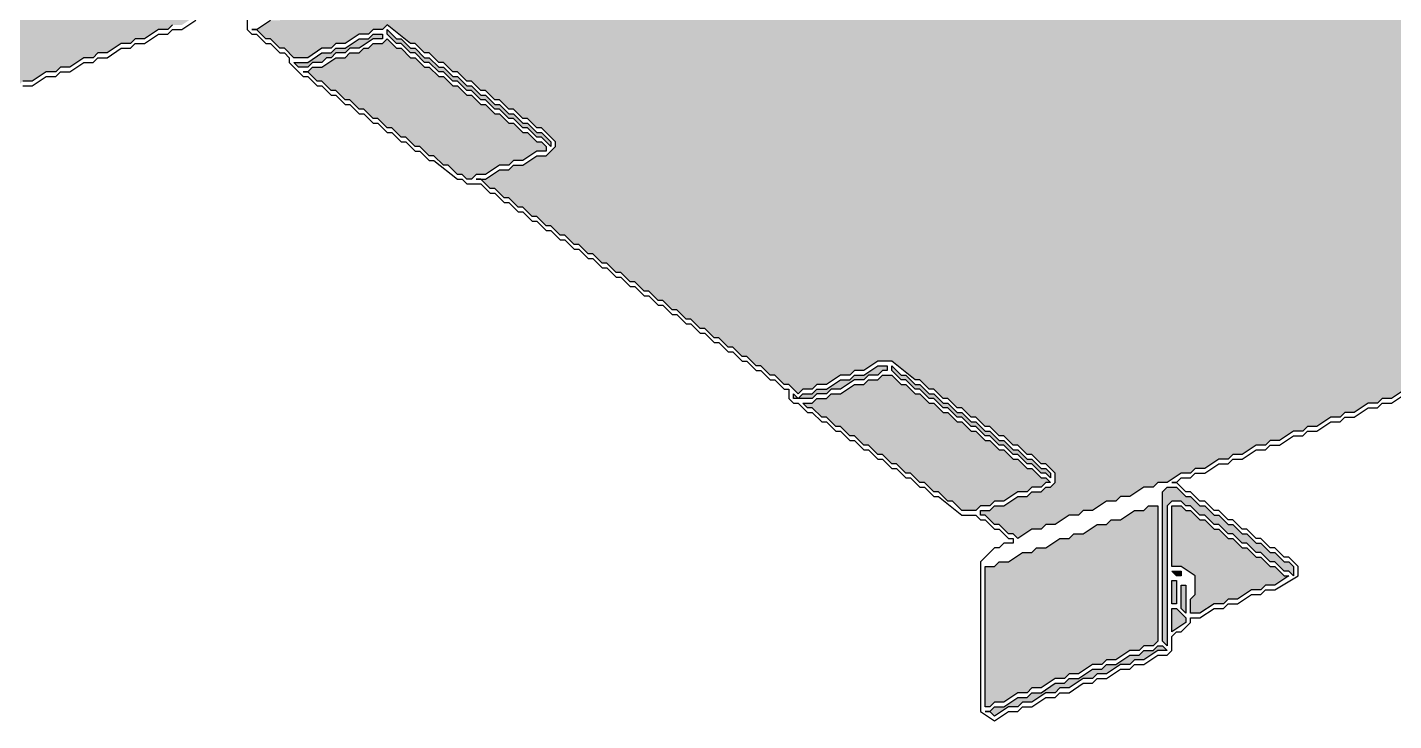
# Model space of a CAD drawing. Header units: millimetres. Extents: x 5 to 252589, y 5 to 415.
# Drawn here: x 12459.33 to 12483.71, y 304.92 to 317.29 of the extents above; entities that cross this region are included whole.
import ezdxf

# ---------------------------------------------------------------- set-up
doc = ezdxf.new("R2010")
doc.units = ezdxf.units.MM
doc.layers.add('HATCH', color=8, linetype='Continuous', lineweight=9)
doc.layers.add('OUTLINE', color=7, linetype='Continuous', lineweight=25)

msp = doc.modelspace()

# ---------------------------------------------------------------- hatches: boundary and pattern name
at = {"layer": 'HATCH', "true_color": 0xceb089}
msp.add_hatch(color=43, dxfattribs=at).paths.add_polyline_path([(12463.33333, 317.25), (12463.41667, 317.25), (12463.66667, 317.41667), (12463.83333, 317.41667), (12463.91667, 317.5), (12464.08333, 317.5), (12464.33333, 317.66667), (12464.5, 317.66667), (12464.58333, 317.75), (12464.75, 317.75), (12465, 317.91667), (12465.16667, 317.91667), (12465.25, 318), (12465.41667, 318), (12465.66667, 318.16667), (12465.83333, 318.16667), (12465.91667, 318.25), (12466.08333, 318.25), (12466.33333, 318.41667), (12466.5, 318.41667), (12466.58333, 318.5), (12466.75, 318.5), (12467, 318.66667), (12467.16667, 318.66667), (12467.25, 318.75), (12467.41667, 318.75), (12467.66667, 318.91667), (12467.83333, 318.91667), (12467.91667, 319), (12468.08333, 319), (12468.33333, 319.16667), (12468.5, 319.16667), (12468.58333, 319.25), (12468.75, 319.25), (12469, 319.41667), (12469.16667, 319.41667), (12469.25, 319.5), (12469.41667, 319.5), (12469.66667, 319.66667), (12469.83333, 319.66667), (12469.91667, 319.75), (12470.08333, 319.75), (12470.33333, 319.91667), (12470.5, 319.91667), (12470.58333, 320), (12470.75, 320), (12471, 320.16667), (12471.16667, 320.16667), (12471.25, 320.25), (12471.41667, 320.25), (12471.66667, 320.41667), (12471.83333, 320.41667), (12471.91667, 320.5), (12472.08333, 320.5), (12472.33333, 320.66667), (12472.5, 320.66667), (12472.58333, 320.75), (12472.75, 320.75), (12473, 320.91667), (12473.16667, 320.91667), (12473.25, 321), (12473.41667, 321), (12473.66667, 321.16667), (12473.83333, 321.16667), (12473.91667, 321.25), (12474.08333, 321.25), (12474.33333, 321.41667), (12474.5, 321.41667), (12474.58333, 321.5), (12474.75, 321.5), (12475, 321.66667), (12475.16667, 321.66667), (12475.25, 321.75), (12475.41667, 321.75), (12475.66667, 321.91667), (12475.83333, 321.91667), (12475.91667, 322), (12476.08333, 322), (12476.33333, 322.16667), (12476.5, 322.16667), (12476.58333, 322.25), (12476.75, 322.25), (12477, 322.41667), (12477.16667, 322.41667), (12477.25, 322.5), (12477.41667, 322.5), (12477.66667, 322.66667), (12477.83333, 322.66667), (12477.91667, 322.75), (12478.08333, 322.75), (12478.33333, 322.91667), (12478.5, 322.91667), (12478.58333, 323), (12478.75, 323), (12479, 323.16667), (12479.16667, 323.16667), (12479.25, 323.25), (12479.41667, 323.25), (12479.66667, 323.41667), (12479.83333, 323.41667), (12479.91667, 323.5), (12480.08333, 323.5), (12480.33333, 323.66667), (12480.5, 323.66667), (12480.58333, 323.75), (12480.75, 323.75), (12481, 323.91667), (12481.16667, 323.91667), (12481.25, 324), (12481.41667, 324), (12481.66667, 324.16667), (12481.83333, 324.16667), (12481.91667, 324.25), (12482.08333, 324.25), (12482.33333, 324.41667), (12482.5, 324.41667), (12482.58333, 324.5), (12482.75, 324.5), (12483, 324.66667), (12483.16667, 324.66667), (12483.25, 324.75), (12483.41667, 324.75), (12483.66667, 324.91667), (12483.83333, 324.91667), (12483.91667, 325), (12484.08333, 325), (12484.33333, 325.16667), (12484.5, 325.16667), (12484.58333, 325.25), (12484.75, 325.25), (12485, 325.41667), (12485.16667, 325.41667), (12485.25, 325.5), (12485.41667, 325.5), (12485.66667, 325.66667), (12485.83333, 325.66667), (12485.91667, 325.75), (12486.08333, 325.75), (12486.33333, 325.91667), (12486.5, 325.91667), (12486.58333, 326), (12486.75, 326), (12487, 326.16667), (12487.16667, 326.16667), (12487.25, 326.25), (12487.41667, 326.25), (12487.66667, 326.41667), (12487.83333, 326.41667), (12487.91667, 326.5), (12488.08333, 326.5), (12488.33333, 326.66667), (12488.5, 326.66667), (12488.58333, 326.75), (12488.75, 326.75), (12488.83333, 326.83333), (12488.91667, 326.83333), (12489, 326.91667), (12489.16667, 326.91667), (12489.25, 327), (12489.58333, 327), (12489.75, 326.83333), (12489.83333, 326.83333), (12490, 326.66667), (12490.08333, 326.66667), (12490.25, 326.5), (12490.33333, 326.5), (12490.16667, 326.5), (12490.08333, 326.41667), (12489.91667, 326.41667), (12489.66667, 326.25), (12489.5, 326.25), (12489.41667, 326.16667), (12489.25, 326.16667), (12489, 326), (12488.83333, 326), (12488.75, 325.91667), (12488.75, 325.75), (12489, 325.5), (12489.08333, 325.5), (12489.25, 325.33333), (12489.33333, 325.33333), (12489.5, 325.16667), (12489.58333, 325.16667), (12489.75, 325), (12489.83333, 325), (12490, 324.83333), (12490.08333, 324.83333), (12490.25, 324.66667), (12490.33333, 324.66667), (12490.5, 324.5), (12490.58333, 324.5), (12490.75, 324.33333), (12490.83333, 324.33333), (12491, 324.16667), (12491.08333, 324.16667), (12491.25, 324), (12491.33333, 324), (12491.5, 323.83333), (12491.58333, 323.83333), (12491.66667, 323.75), (12491.91667, 323.75), (12492, 323.83333), (12492.16667, 323.83333), (12492.41667, 324), (12492.58333, 324), (12492.66667, 324.08333), (12492.83333, 324.08333), (12493.08333, 324.25), (12493.25, 324.25), (12493.41667, 324.41667), (12493.5, 324.33333), (12493.58333, 324.33333), (12493.75, 324.16667), (12493.83333, 324.16667), (12494, 324), (12494.08333, 324), (12494.25, 323.83333), (12494.33333, 323.83333), (12494.5, 323.66667), (12494.58333, 323.66667), (12494.75, 323.5), (12494.83333, 323.5), (12495, 323.33333), (12495.08333, 323.33333), (12495.25, 323.16667), (12495.33333, 323.16667), (12495.5, 323), (12495.58333, 323), (12495.75, 322.83333), (12495.83333, 322.83333), (12496, 322.66667), (12496.08333, 322.66667), (12496.25, 322.5), (12496.33333, 322.5), (12496.5, 322.33333), (12496.58333, 322.33333), (12496.75, 322.16667), (12496.83333, 322.16667), (12497, 322), (12497.08333, 322), (12497.25, 321.83333), (12497.33333, 321.83333), (12497.5, 321.66667), (12497.58333, 321.66667), (12497.75, 321.5), (12497.83333, 321.5), (12498, 321.33333), (12498.08333, 321.33333), (12498.25, 321.16667), (12498.33333, 321.16667), (12498.5, 321), (12498.58333, 321), (12498.75, 320.83333), (12498.83333, 320.83333), (12499, 320.66667), (12499.08333, 320.66667), (12499.16667, 320.58333), (12498.91667, 320.41667), (12498.75, 320.41667), (12498.66667, 320.33333), (12498.5, 320.33333), (12498.25, 320.16667), (12498.08333, 320.16667), (12498, 320.08333), (12497.83333, 320.08333), (12497.66667, 319.91667), (12497.66667, 319.75), (12497.75, 319.66667), (12497.83333, 319.66667), (12498, 319.5), (12498.08333, 319.5), (12498.25, 319.33333), (12498.33333, 319.33333), (12498.5, 319.16667), (12498.58333, 319.16667), (12498.75, 319), (12498.83333, 319), (12499, 318.83333), (12499.08333, 318.83333), (12499.25, 318.66667), (12499.33333, 318.66667), (12499.5, 318.5), (12499.58333, 318.5), (12499.75, 318.33333), (12499.83333, 318.33333), (12500, 318.16667), (12500.08333, 318.16667), (12500.25, 318), (12500.33333, 318), (12500.5, 317.83333), (12500.75, 317.75), (12501, 317.91667), (12501.16667, 317.91667), (12501.25, 318), (12501.41667, 318), (12501.66667, 318.16667), (12501.83333, 318.16667), (12501.91667, 318.25), (12502.08333, 318.25), (12502.33333, 318.5), (12502.5, 318.33333), (12502.58333, 318.33333), (12502.75, 318.16667), (12502.83333, 318.16667), (12503, 318), (12503.08333, 318), (12503, 317.91667), (12502.83333, 317.91667), (12502.75, 317.83333), (12502.58333, 317.83333), (12502.33333, 317.66667), (12502.16667, 317.66667), (12502.08333, 317.58333), (12501.91667, 317.58333), (12501.66667, 317.41667), (12501.5, 317.41667), (12501.41667, 317.33333), (12501.25, 317.33333), (12501, 317.16667), (12500.83333, 317.16667), (12500.75, 317.08333), (12500.58333, 317.08333), (12500.33333, 316.91667), (12500.16667, 316.91667), (12500.08333, 316.83333), (12499.91667, 316.83333), (12499.66667, 316.66667), (12499.5, 316.66667), (12499.41667, 316.58333), (12499.25, 316.58333), (12499, 316.41667), (12498.83333, 316.41667), (12498.75, 316.33333), (12498.58333, 316.33333), (12498.33333, 316.16667), (12498.16667, 316.16667), (12498.08333, 316.08333), (12497.91667, 316.08333), (12497.66667, 315.91667), (12497.5, 315.91667), (12497.41667, 315.83333), (12497.25, 315.83333), (12497, 315.66667), (12496.83333, 315.66667), (12496.75, 315.58333), (12496.58333, 315.58333), (12496.33333, 315.41667), (12496.16667, 315.41667), (12496.08333, 315.33333), (12495.91667, 315.33333), (12495.66667, 315.16667), (12495.5, 315.16667), (12495.41667, 315.08333), (12495.25, 315.08333), (12495, 314.91667), (12494.83333, 314.91667), (12494.75, 314.83333), (12494.58333, 314.83333), (12494.33333, 314.66667), (12494.16667, 314.66667), (12494.08333, 314.58333), (12493.91667, 314.58333), (12493.66667, 314.41667), (12493.5, 314.41667), (12493.41667, 314.33333), (12493.25, 314.33333), (12493, 314.16667), (12492.83333, 314.16667), (12492.75, 314.08333), (12492.58333, 314.08333), (12492.33333, 313.91667), (12492.16667, 313.91667), (12492.08333, 313.83333), (12491.91667, 313.83333), (12491.66667, 313.66667), (12491.5, 313.66667), (12491.41667, 313.58333), (12491.25, 313.58333), (12491, 313.41667), (12490.83333, 313.41667), (12490.75, 313.33333), (12490.58333, 313.33333), (12490.33333, 313.16667), (12490.16667, 313.16667), (12490.08333, 313.08333), (12489.91667, 313.08333), (12489.66667, 312.91667), (12489.5, 312.91667), (12489.41667, 312.83333), (12489.25, 312.83333), (12489, 312.66667), (12488.83333, 312.66667), (12488.75, 312.58333), (12488.58333, 312.58333), (12488.33333, 312.41667), (12488.16667, 312.41667), (12488.08333, 312.33333), (12487.91667, 312.33333), (12487.66667, 312.16667), (12487.5, 312.16667), (12487.41667, 312.08333), (12487.25, 312.08333), (12487, 311.91667), (12486.83333, 311.91667), (12486.75, 311.83333), (12486.58333, 311.83333), (12486.33333, 311.66667), (12486.16667, 311.66667), (12486.08333, 311.58333), (12485.91667, 311.58333), (12485.66667, 311.41667), (12485.5, 311.41667), (12485.41667, 311.33333), (12485.25, 311.33333), (12485, 311.16667), (12484.83333, 311.16667), (12484.75, 311.08333), (12484.58333, 311.08333), (12484.33333, 310.91667), (12484.16667, 310.91667), (12484.08333, 310.83333), (12483.91667, 310.83333), (12483.66667, 310.66667), (12483.5, 310.66667), (12483.41667, 310.58333), (12483.25, 310.58333), (12483, 310.41667), (12482.83333, 310.41667), (12482.75, 310.33333), (12482.58333, 310.33333), (12482.33333, 310.16667), (12482.16667, 310.16667), (12482.08333, 310.08333), (12481.91667, 310.08333), (12481.66667, 309.91667), (12481.5, 309.91667), (12481.41667, 309.83333), (12481.25, 309.83333), (12481, 309.66667), (12480.83333, 309.66667), (12480.75, 309.58333), (12480.58333, 309.58333), (12480.33333, 309.41667), (12480.16667, 309.41667), (12480.08333, 309.33333), (12479.91667, 309.33333), (12479.66667, 309.16667), (12479.5, 309.16667), (12479.41667, 309.08333), (12479.25, 309.08333), (12479, 308.91667), (12478.83333, 308.91667), (12478.75, 308.83333), (12478.58333, 308.83333), (12478.33333, 308.66667), (12478.16667, 308.66667), (12478.08333, 308.58333), (12477.91667, 308.58333), (12477.66667, 308.41667), (12477.5, 308.41667), (12477.41667, 308.33333), (12477.25, 308.33333), (12477, 308.16667), (12476.91667, 308.25), (12476.83333, 308.25), (12476.66667, 308.41667), (12476.58333, 308.41667), (12476.41667, 308.58333), (12476.33333, 308.58333), (12476.33333, 308.66667), (12476.5, 308.66667), (12476.58333, 308.75), (12476.75, 308.75), (12477, 308.91667), (12477.16667, 308.91667), (12477.25, 309), (12477.41667, 309), (12477.5, 309.08333), (12477.58333, 309.08333), (12477.66667, 309.16667), (12477.66667, 309.33333), (12477.5, 309.5), (12477.41667, 309.5), (12477.25, 309.66667), (12477.16667, 309.66667), (12477, 309.83333), (12476.91667, 309.83333), (12476.75, 310), (12476.66667, 310), (12476.5, 310.16667), (12476.41667, 310.16667), (12476.25, 310.33333), (12476.16667, 310.33333), (12476, 310.5), (12475.91667, 310.5), (12475.75, 310.66667), (12475.66667, 310.66667), (12475.5, 310.83333), (12475.41667, 310.83333), (12475.25, 311), (12475.16667, 311), (12474.75, 311.33333), (12474.5, 311.33333), (12474.25, 311.16667), (12474.08333, 311.16667), (12474, 311.08333), (12473.83333, 311.08333), (12473.58333, 310.91667), (12473.41667, 310.91667), (12473.33333, 310.83333), (12473.16667, 310.83333), (12473.08333, 310.75), (12472.91667, 310.91667), (12472.83333, 310.91667), (12472.66667, 311.08333), (12472.58333, 311.08333), (12472.41667, 311.25), (12472.33333, 311.25), (12472.16667, 311.41667), (12472.08333, 311.41667), (12471.91667, 311.58333), (12471.83333, 311.58333), (12471.66667, 311.75), (12471.58333, 311.75), (12471.41667, 311.91667), (12471.33333, 311.91667), (12471.16667, 312.08333), (12471.08333, 312.08333), (12470.91667, 312.25), (12470.83333, 312.25), (12470.66667, 312.41667), (12470.58333, 312.41667), (12470.41667, 312.58333), (12470.33333, 312.58333), (12470.16667, 312.75), (12470.08333, 312.75), (12469.91667, 312.91667), (12469.83333, 312.91667), (12469.66667, 313.08333), (12469.58333, 313.08333), (12469.41667, 313.25), (12469.33333, 313.25), (12469.16667, 313.41667), (12469.08333, 313.41667), (12468.91667, 313.58333), (12468.83333, 313.58333), (12468.66667, 313.75), (12468.58333, 313.75), (12468.41667, 313.91667), (12468.33333, 313.91667), (12468.16667, 314.08333), (12468.08333, 314.08333), (12467.91667, 314.25), (12467.83333, 314.25), (12467.66667, 314.41667), (12467.58333, 314.41667), (12467.41667, 314.58333), (12467.33333, 314.58333), (12467.5, 314.58333), (12467.75, 314.75), (12467.91667, 314.75), (12468, 314.83333), (12468.16667, 314.83333), (12468.41667, 315), (12468.58333, 315), (12468.75, 315.16667), (12468.75, 315.25), (12468.5, 315.5), (12468.41667, 315.5), (12468.25, 315.66667), (12468.16667, 315.66667), (12468, 315.83333), (12467.91667, 315.83333), (12467.75, 316), (12467.66667, 316), (12467.5, 316.16667), (12467.41667, 316.16667), (12467.25, 316.33333), (12467.16667, 316.33333), (12467, 316.5), (12466.91667, 316.5), (12466.75, 316.66667), (12466.66667, 316.66667), (12466.5, 316.83333), (12466.41667, 316.83333), (12466.25, 317), (12466.16667, 317), (12465.75, 317.33333), (12465.66667, 317.25), (12465.5, 317.25), (12465.41667, 317.16667), (12465.25, 317.16667), (12465, 317), (12464.83333, 317), (12464.75, 316.91667), (12464.58333, 316.91667), (12464.33333, 316.75), (12464.08333, 316.75), (12463.91667, 316.91667), (12463.83333, 316.91667), (12463.66667, 317.08333), (12463.58333, 317.08333), (12463.41667, 317.25)])
at = {"layer": 'HATCH', "true_color": 0xbfa37e}
msp.add_hatch(color=33, dxfattribs=at).paths.add_polyline_path([(12432.25, 307.41667), (12432.25, 307.66667), (12432.41667, 307.66667), (12432.66667, 307.83333), (12432.83333, 307.83333), (12432.91667, 307.91667), (12433.08333, 307.91667), (12433.33333, 308.08333), (12433.5, 308.08333), (12433.58333, 308.16667), (12433.75, 308.16667), (12434, 308.33333), (12434.16667, 308.33333), (12434.25, 308.41667), (12434.41667, 308.41667), (12434.66667, 308.58333), (12434.83333, 308.58333), (12434.91667, 308.66667), (12435.08333, 308.66667), (12435.33333, 308.83333), (12435.5, 308.83333), (12435.58333, 308.91667), (12435.75, 308.91667), (12436, 309.08333), (12436.16667, 309.08333), (12436.25, 309.16667), (12436.41667, 309.16667), (12436.66667, 309.33333), (12436.83333, 309.33333), (12436.91667, 309.41667), (12437.08333, 309.41667), (12437.33333, 309.58333), (12437.5, 309.58333), (12437.58333, 309.66667), (12437.75, 309.66667), (12438, 309.83333), (12438.16667, 309.83333), (12438.25, 309.91667), (12438.41667, 309.91667), (12438.66667, 310.08333), (12438.83333, 310.08333), (12438.91667, 310.16667), (12439.08333, 310.16667), (12439.33333, 310.33333), (12439.5, 310.33333), (12439.58333, 310.41667), (12439.75, 310.41667), (12440, 310.58333), (12440.16667, 310.58333), (12440.25, 310.66667), (12440.41667, 310.66667), (12440.66667, 310.83333), (12440.83333, 310.83333), (12440.91667, 310.91667), (12441.08333, 310.91667), (12441.33333, 311.08333), (12441.5, 311.08333), (12441.58333, 311.16667), (12441.75, 311.16667), (12442, 311.33333), (12442.16667, 311.33333), (12442.25, 311.41667), (12442.41667, 311.41667), (12442.66667, 311.58333), (12442.83333, 311.58333), (12442.91667, 311.66667), (12443.08333, 311.66667), (12443.33333, 311.83333), (12443.5, 311.83333), (12443.58333, 311.91667), (12443.75, 311.91667), (12444, 312.08333), (12444.16667, 312.08333), (12444.25, 312.16667), (12444.41667, 312.16667), (12444.66667, 312.33333), (12444.83333, 312.33333), (12444.91667, 312.41667), (12445.08333, 312.41667), (12445.33333, 312.58333), (12445.5, 312.58333), (12445.58333, 312.66667), (12445.75, 312.66667), (12446, 312.83333), (12446.16667, 312.83333), (12446.25, 312.91667), (12446.41667, 312.91667), (12446.66667, 313.08333), (12446.83333, 313.08333), (12446.91667, 313.16667), (12447.08333, 313.16667), (12447.33333, 313.33333), (12447.5, 313.33333), (12447.58333, 313.41667), (12447.75, 313.41667), (12448, 313.58333), (12448.16667, 313.58333), (12448.25, 313.66667), (12448.41667, 313.66667), (12448.66667, 313.83333), (12448.83333, 313.83333), (12448.91667, 313.91667), (12449.08333, 313.91667), (12449.33333, 314.08333), (12449.5, 314.08333), (12449.58333, 314.16667), (12449.75, 314.16667), (12450, 314.33333), (12450.16667, 314.33333), (12450.25, 314.41667), (12450.41667, 314.41667), (12450.66667, 314.58333), (12450.83333, 314.58333), (12450.91667, 314.66667), (12451.08333, 314.66667), (12451.33333, 314.83333), (12451.5, 314.83333), (12451.58333, 314.91667), (12451.75, 314.91667), (12452, 315.08333), (12452.16667, 315.08333), (12452.25, 315.16667), (12452.41667, 315.16667), (12452.66667, 315.33333), (12452.83333, 315.33333), (12452.91667, 315.41667), (12453.08333, 315.41667), (12453.33333, 315.58333), (12453.5, 315.58333), (12453.58333, 315.66667), (12453.75, 315.66667), (12454, 315.83333), (12454.16667, 315.83333), (12454.25, 315.91667), (12454.41667, 315.91667), (12454.66667, 316.08333), (12454.83333, 316.08333), (12454.91667, 316.16667), (12455.08333, 316.16667), (12455.33333, 316.33333), (12455.5, 316.33333), (12455.58333, 316.41667), (12455.75, 316.41667), (12456, 316.58333), (12456.16667, 316.58333), (12456.25, 316.66667), (12456.41667, 316.66667), (12456.66667, 316.83333), (12456.83333, 316.83333), (12456.91667, 316.91667), (12457.08333, 316.91667), (12457.33333, 317.08333), (12457.5, 317.08333), (12457.58333, 317.16667), (12457.75, 317.16667), (12458, 317.33333), (12458.16667, 317.33333), (12458.25, 317.41667), (12458.41667, 317.41667), (12458.66667, 317.58333), (12458.83333, 317.58333), (12458.91667, 317.66667), (12459.08333, 317.66667), (12459.33333, 317.83333), (12459.5, 317.83333), (12459.58333, 317.91667), (12459.75, 317.91667), (12460, 318.08333), (12460.16667, 318.08333), (12460.25, 318.16667), (12460.41667, 318.16667), (12460.66667, 318.33333), (12460.83333, 318.33333), (12460.91667, 318.41667), (12461.08333, 318.41667), (12461.33333, 318.58333), (12461.5, 318.58333), (12461.58333, 318.66667), (12461.75, 318.66667), (12462, 318.83333), (12462.16667, 318.83333), (12462.25, 318.91667), (12462.41667, 318.91667), (12462.5, 319), (12462.58333, 319), (12462.66667, 319.08333), (12462.83333, 319.08333), (12462.91667, 319.16667), (12462.91667, 318.16667), (12463.16667, 317.91667), (12463.25, 317.91667), (12463.25, 317.83333), (12463.16667, 317.75), (12463, 317.75), (12462.75, 317.58333), (12462.58333, 317.58333), (12462.5, 317.5), (12462.33333, 317.5), (12462.08333, 317.33333), (12461.91667, 317.33333), (12461.83333, 317.25), (12461.66667, 317.25), (12461.41667, 317.08333), (12461.25, 317.08333), (12461.16667, 317), (12461, 317), (12460.75, 316.83333), (12460.58333, 316.83333), (12460.5, 316.75), (12460.33333, 316.75), (12460.08333, 316.58333), (12459.91667, 316.58333), (12459.83333, 316.5), (12459.66667, 316.5), (12459.41667, 316.33333), (12459.25, 316.33333), (12459.16667, 316.25), (12459, 316.25), (12458.75, 316.08333), (12458.58333, 316.08333), (12458.5, 316), (12458.33333, 316), (12458.08333, 315.83333), (12457.91667, 315.83333), (12457.83333, 315.75), (12457.66667, 315.75), (12457.41667, 315.58333), (12457.25, 315.58333), (12457.16667, 315.5), (12457, 315.5), (12456.75, 315.33333), (12456.58333, 315.33333), (12456.5, 315.25), (12456.33333, 315.25), (12456.08333, 315.08333), (12455.91667, 315.08333), (12455.83333, 315), (12455.66667, 315), (12455.41667, 314.83333), (12455.25, 314.83333), (12455.16667, 314.75), (12455, 314.75), (12454.75, 314.58333), (12454.58333, 314.58333), (12454.5, 314.5), (12454.33333, 314.5), (12454.08333, 314.33333), (12453.91667, 314.33333), (12453.83333, 314.25), (12453.66667, 314.25), (12453.41667, 314.08333), (12453.25, 314.08333), (12453.16667, 314), (12453, 314), (12452.75, 313.83333), (12452.58333, 313.83333), (12452.5, 313.75), (12452.33333, 313.75), (12452.08333, 313.58333), (12451.91667, 313.58333), (12451.83333, 313.5), (12451.66667, 313.5), (12451.41667, 313.33333), (12451.25, 313.33333), (12451.16667, 313.25), (12451, 313.25), (12450.75, 313.08333), (12450.58333, 313.08333), (12450.5, 313), (12450.33333, 313), (12450.08333, 312.83333), (12449.91667, 312.83333), (12449.83333, 312.75), (12449.66667, 312.75), (12449.41667, 312.58333), (12449.25, 312.58333), (12449.16667, 312.5), (12449, 312.5), (12448.75, 312.33333), (12448.58333, 312.33333), (12448.5, 312.25), (12448.33333, 312.25), (12448.08333, 312.08333), (12447.91667, 312.08333), (12447.83333, 312), (12447.66667, 312), (12447.41667, 311.83333), (12447.25, 311.83333), (12447.16667, 311.75), (12447, 311.75), (12446.75, 311.58333), (12446.58333, 311.58333), (12446.5, 311.5), (12446.33333, 311.5), (12446.08333, 311.33333), (12445.91667, 311.33333), (12445.83333, 311.25), (12445.66667, 311.25), (12445.41667, 311.08333), (12445.25, 311.08333), (12445.16667, 311), (12445, 311), (12444.75, 310.83333), (12444.58333, 310.83333), (12444.5, 310.75), (12444.33333, 310.75), (12444.08333, 310.58333), (12443.91667, 310.58333), (12443.83333, 310.5), (12443.66667, 310.5), (12443.41667, 310.33333), (12443.25, 310.33333), (12443.16667, 310.25), (12443, 310.25), (12442.75, 310.08333), (12442.58333, 310.08333), (12442.5, 310), (12442.33333, 310), (12442.08333, 309.83333), (12441.91667, 309.83333), (12441.83333, 309.75), (12441.66667, 309.75), (12441.41667, 309.58333), (12441.25, 309.58333), (12441.16667, 309.5), (12441, 309.5), (12440.75, 309.33333), (12440.58333, 309.33333), (12440.5, 309.25), (12440.33333, 309.25), (12440.08333, 309.08333), (12439.91667, 309.08333), (12439.83333, 309), (12439.66667, 309), (12439.41667, 308.83333), (12439.25, 308.83333), (12439.16667, 308.75), (12439, 308.75), (12438.75, 308.58333), (12438.58333, 308.58333), (12438.5, 308.5), (12438.33333, 308.5), (12438.08333, 308.33333), (12437.91667, 308.33333), (12437.83333, 308.25), (12437.66667, 308.25), (12437.41667, 308.08333), (12437.25, 308.08333), (12437.16667, 308), (12437, 308), (12436.75, 307.83333), (12436.58333, 307.83333), (12436.5, 307.75), (12436.33333, 307.75), (12436.08333, 307.58333), (12435.91667, 307.58333), (12435.83333, 307.5), (12435.66667, 307.5), (12435.41667, 307.33333), (12435.25, 307.33333), (12435.16667, 307.25), (12435, 307.25), (12434.75, 307.08333), (12434.58333, 307.08333), (12434.5, 307), (12434.33333, 307), (12434.08333, 306.83333), (12433.91667, 306.83333), (12433.83333, 306.75), (12433.66667, 306.75), (12433.41667, 306.58333), (12433.25, 306.75), (12433.16667, 306.75), (12433, 306.91667), (12432.91667, 306.91667), (12432.75, 307.08333), (12432.66667, 307.08333)])
at = {"layer": 'HATCH', "true_color": 0x46858f}
for points in [[(12464.08333, 316.66667), (12464.33333, 316.66667), (12464.58333, 316.83333), (12464.75, 316.83333), (12464.83333, 316.91667), (12465, 316.91667), (12465.25, 317.08333), (12465.41667, 317.08333), (12465.5, 317.16667), (12465.66667, 317.16667), (12465.66667, 317.08333), (12465.5, 317.08333), (12465.25, 316.91667), (12465.08333, 316.91667), (12465, 316.83333), (12464.83333, 316.83333), (12464.75, 316.75), (12464.66667, 316.75), (12464.58333, 316.66667), (12464.41667, 316.66667), (12464.33333, 316.58333), (12464.16667, 316.58333)], [(12473, 310.66667), (12473, 310.75), (12473.08333, 310.66667), (12473.16667, 310.75), (12473.33333, 310.75), (12473.41667, 310.83333), (12473.58333, 310.83333), (12473.83333, 311), (12474, 311), (12474.08333, 311.08333), (12474.25, 311.08333), (12474.5, 311.25), (12474.66667, 311.25), (12474.66667, 311.16667), (12474.58333, 311.16667), (12474.5, 311.08333), (12474.33333, 311.08333), (12474.25, 311), (12474.08333, 311), (12473.83333, 310.83333), (12473.66667, 310.83333), (12473.58333, 310.75), (12473.41667, 310.75), (12473.33333, 310.66667)], [(12476.41667, 305.16667), (12476.41667, 307.66667), (12476.58333, 307.66667), (12476.66667, 307.75), (12476.83333, 307.75), (12477.08333, 307.91667), (12477.25, 307.91667), (12477.33333, 308), (12477.5, 308), (12477.75, 308.16667), (12477.91667, 308.16667), (12478, 308.25), (12478.16667, 308.25), (12478.41667, 308.41667), (12478.58333, 308.41667), (12478.66667, 308.5), (12478.83333, 308.5), (12479.08333, 308.66667), (12479.25, 308.66667), (12479.33333, 308.75), (12479.5, 308.75), (12479.5, 306.33333), (12479.41667, 306.25), (12479.25, 306.25), (12479.16667, 306.16667), (12479, 306.16667), (12478.75, 306), (12478.58333, 306), (12478.5, 305.91667), (12478.33333, 305.91667), (12478.08333, 305.75), (12477.91667, 305.75), (12477.83333, 305.66667), (12477.66667, 305.66667), (12477.41667, 305.5), (12477.25, 305.5), (12477.16667, 305.41667), (12477, 305.41667), (12476.75, 305.25), (12476.58333, 305.25), (12476.5, 305.16667)]]:
    msp.add_hatch(color=145, dxfattribs=at).paths.add_polyline_path(points)
at = {"layer": 'HATCH', "true_color": 0x46828b}
for points in [[(12468.66667, 315.16667), (12468.5, 315.33333), (12468.41667, 315.33333), (12468.25, 315.5), (12468.16667, 315.5), (12468, 315.66667), (12467.91667, 315.66667), (12467.75, 315.83333), (12467.66667, 315.83333), (12467.5, 316), (12467.41667, 316), (12467.25, 316.16667), (12467.16667, 316.16667), (12467, 316.33333), (12466.91667, 316.33333), (12466.75, 316.5), (12466.66667, 316.5), (12466.5, 316.66667), (12466.41667, 316.66667), (12466.25, 316.83333), (12466.16667, 316.83333), (12466, 317), (12465.91667, 317), (12465.75, 317.16667), (12465.75, 317.25), (12465.91667, 317.08333), (12466, 317.08333), (12466.16667, 316.91667), (12466.25, 316.91667), (12466.41667, 316.75), (12466.5, 316.75), (12466.66667, 316.58333), (12466.75, 316.58333), (12466.91667, 316.41667), (12467, 316.41667), (12467.16667, 316.25), (12467.25, 316.25), (12467.41667, 316.08333), (12467.5, 316.08333), (12467.66667, 315.91667), (12467.75, 315.91667), (12467.91667, 315.75), (12468, 315.75), (12468.16667, 315.58333), (12468.25, 315.58333), (12468.41667, 315.41667), (12468.5, 315.41667), (12468.66667, 315.25)], [(12477.58333, 309.25), (12477.5, 309.33333), (12477.41667, 309.33333), (12477.25, 309.5), (12477.16667, 309.5), (12477, 309.66667), (12476.91667, 309.66667), (12476.75, 309.83333), (12476.66667, 309.83333), (12476.5, 310), (12476.41667, 310), (12476.25, 310.16667), (12476.16667, 310.16667), (12476, 310.33333), (12475.91667, 310.33333), (12475.75, 310.5), (12475.66667, 310.5), (12475.5, 310.66667), (12475.41667, 310.66667), (12475.25, 310.83333), (12475.16667, 310.83333), (12475, 311), (12474.91667, 311), (12474.75, 311.16667), (12474.75, 311.25), (12474.91667, 311.08333), (12475, 311.08333), (12475.16667, 310.91667), (12475.25, 310.91667), (12475.41667, 310.75), (12475.5, 310.75), (12475.66667, 310.58333), (12475.75, 310.58333), (12475.91667, 310.41667), (12476, 310.41667), (12476.16667, 310.25), (12476.25, 310.25), (12476.41667, 310.08333), (12476.5, 310.08333), (12476.66667, 309.91667), (12476.75, 309.91667), (12476.91667, 309.75), (12477, 309.75), (12477.16667, 309.58333), (12477.25, 309.58333), (12477.41667, 309.41667), (12477.5, 309.41667), (12477.58333, 309.33333)], [(12479.66667, 306.25), (12479.58333, 306.33333), (12479.58333, 309), (12479.66667, 309.08333), (12479.83333, 309.08333), (12480, 308.91667), (12480.08333, 308.91667), (12480.25, 308.75), (12480.33333, 308.75), (12480.5, 308.58333), (12480.58333, 308.58333), (12480.75, 308.41667), (12480.83333, 308.41667), (12481, 308.25), (12481.08333, 308.25), (12481.25, 308.08333), (12481.33333, 308.08333), (12481.5, 307.91667), (12481.58333, 307.91667), (12481.75, 307.75), (12481.83333, 307.75), (12481.91667, 307.66667), (12481.91667, 307.5), (12481.83333, 307.58333), (12481.75, 307.58333), (12481.58333, 307.75), (12481.5, 307.75), (12481.33333, 307.91667), (12481.25, 307.91667), (12481.08333, 308.08333), (12481, 308.08333), (12480.83333, 308.25), (12480.75, 308.25), (12480.58333, 308.41667), (12480.5, 308.41667), (12480.33333, 308.58333), (12480.25, 308.58333), (12480.08333, 308.75), (12480, 308.75), (12479.91667, 308.83333), (12479.75, 308.83333), (12479.66667, 308.75)]]:
    msp.add_hatch(color=137, dxfattribs=at).paths.add_polyline_path(points)
at = {"layer": 'HATCH', "true_color": 0x46909b}
for points in [[(12468.58333, 315.08333), (12468.41667, 315.08333), (12468.16667, 314.91667), (12468, 314.91667), (12467.91667, 314.83333), (12467.75, 314.83333), (12467.5, 314.66667), (12467.33333, 314.66667), (12467.25, 314.58333), (12467.16667, 314.58333), (12467.08333, 314.66667), (12467, 314.66667), (12466.83333, 314.83333), (12466.75, 314.83333), (12466.58333, 315), (12466.5, 315), (12466.33333, 315.16667), (12466.25, 315.16667), (12466.08333, 315.33333), (12466, 315.33333), (12465.83333, 315.5), (12465.75, 315.5), (12465.58333, 315.66667), (12465.5, 315.66667), (12465.33333, 315.83333), (12465.25, 315.83333), (12465.08333, 316), (12465, 316), (12464.83333, 316.16667), (12464.75, 316.16667), (12464.58333, 316.33333), (12464.5, 316.33333), (12464.33333, 316.5), (12464.25, 316.5), (12464.33333, 316.5), (12464.41667, 316.58333), (12464.58333, 316.58333), (12464.83333, 316.75), (12465, 316.75), (12465.08333, 316.83333), (12465.25, 316.83333), (12465.33333, 316.91667), (12465.41667, 316.91667), (12465.5, 317), (12465.66667, 317), (12465.75, 317.08333), (12465.91667, 316.91667), (12466, 316.91667), (12466.16667, 316.75), (12466.25, 316.75), (12466.41667, 316.58333), (12466.5, 316.58333), (12466.66667, 316.41667), (12466.75, 316.41667), (12466.91667, 316.25), (12467, 316.25), (12467.16667, 316.08333), (12467.25, 316.08333), (12467.41667, 315.91667), (12467.5, 315.91667), (12467.66667, 315.75), (12467.75, 315.75), (12467.91667, 315.58333), (12468, 315.58333), (12468.16667, 315.41667), (12468.25, 315.41667), (12468.41667, 315.25), (12468.5, 315.25), (12468.58333, 315.16667)], [(12477.58333, 309.16667), (12477.5, 309.16667), (12477.41667, 309.08333), (12477.25, 309.08333), (12477.16667, 309), (12477, 309), (12476.75, 308.83333), (12476.58333, 308.83333), (12476.5, 308.75), (12476.33333, 308.75), (12476.25, 308.66667), (12476, 308.66667), (12475.83333, 308.83333), (12475.75, 308.83333), (12475.58333, 309), (12475.5, 309), (12475.33333, 309.16667), (12475.25, 309.16667), (12475.08333, 309.33333), (12475, 309.33333), (12474.83333, 309.5), (12474.75, 309.5), (12474.58333, 309.66667), (12474.5, 309.66667), (12474.33333, 309.83333), (12474.25, 309.83333), (12474.08333, 310), (12474, 310), (12473.83333, 310.16667), (12473.75, 310.16667), (12473.58333, 310.33333), (12473.5, 310.33333), (12473.33333, 310.5), (12473.25, 310.5), (12473.16667, 310.58333), (12473.33333, 310.58333), (12473.41667, 310.66667), (12473.58333, 310.66667), (12473.66667, 310.75), (12473.83333, 310.75), (12474.08333, 310.91667), (12474.25, 310.91667), (12474.33333, 311), (12474.5, 311), (12474.58333, 311.08333), (12474.75, 311.08333), (12474.91667, 310.91667), (12475, 310.91667), (12475.16667, 310.75), (12475.25, 310.75), (12475.41667, 310.58333), (12475.5, 310.58333), (12475.66667, 310.41667), (12475.75, 310.41667), (12475.91667, 310.25), (12476, 310.25), (12476.16667, 310.08333), (12476.25, 310.08333), (12476.41667, 309.91667), (12476.5, 309.91667), (12476.66667, 309.75), (12476.75, 309.75), (12476.91667, 309.58333), (12477, 309.58333), (12477.16667, 309.41667), (12477.25, 309.41667), (12477.41667, 309.25), (12477.5, 309.25)], [(12481.83333, 307.5), (12481.58333, 307.33333), (12481.41667, 307.33333), (12481.33333, 307.25), (12481.16667, 307.25), (12480.91667, 307.08333), (12480.75, 307.08333), (12480.66667, 307), (12480.5, 307), (12480.25, 306.83333), (12480.08333, 306.83333), (12480.08333, 307.08333), (12480.16667, 307.16667), (12480.16667, 307.5), (12479.91667, 307.66667), (12479.75, 307.66667), (12479.75, 308.75), (12479.91667, 308.75), (12480, 308.66667), (12480.08333, 308.66667), (12480.25, 308.5), (12480.33333, 308.5), (12480.5, 308.33333), (12480.58333, 308.33333), (12480.75, 308.16667), (12480.83333, 308.16667), (12481, 308), (12481.08333, 308), (12481.25, 307.83333), (12481.33333, 307.83333), (12481.5, 307.66667), (12481.58333, 307.66667), (12481.75, 307.5)], [(12476.41667, 305.08333), (12476.5, 305.08333), (12476.58333, 305.16667), (12476.75, 305.16667), (12477, 305.33333), (12477.16667, 305.33333), (12477.25, 305.41667), (12477.41667, 305.41667), (12477.66667, 305.58333), (12477.83333, 305.58333), (12477.91667, 305.66667), (12478.08333, 305.66667), (12478.33333, 305.83333), (12478.5, 305.83333), (12478.58333, 305.91667), (12478.75, 305.91667), (12479, 306.08333), (12479.16667, 306.08333), (12479.25, 306.16667), (12479.41667, 306.16667), (12479.5, 306.25), (12479.58333, 306.25), (12479.66667, 306.16667), (12479.5, 306.16667), (12479.25, 306), (12479.08333, 306), (12479, 305.91667), (12478.83333, 305.91667), (12478.58333, 305.75), (12478.41667, 305.75), (12478.33333, 305.66667), (12478.16667, 305.66667), (12477.91667, 305.5), (12477.75, 305.5), (12477.66667, 305.41667), (12477.5, 305.41667), (12477.25, 305.25), (12477.08333, 305.25), (12477, 305.16667), (12476.83333, 305.16667), (12476.58333, 305), (12476.5, 305.08333)]]:
    msp.add_hatch(color=135, dxfattribs=at).paths.add_polyline_path(points)
at = {"layer": 'HATCH', "true_color": 0xabb0b4}
for points in [[(12479.91667, 307.5), (12479.83333, 307.5), (12479.75, 307.58333), (12479.91667, 307.58333)], [(12479.75, 307), (12479.75, 307.41667), (12479.83333, 307.41667), (12479.83333, 307)]]:
    msp.add_hatch(color=253, dxfattribs=at).paths.add_polyline_path(points)
at = {"layer": 'HATCH', "true_color": 0xa6abaf}
msp.add_hatch(color=253, dxfattribs=at).paths.add_polyline_path([(12480, 306.83333), (12479.91667, 306.91667), (12479.91667, 307.33333), (12480, 307.33333)])
at = {"layer": 'HATCH', "true_color": 0xb9bfc3}
msp.add_hatch(color=9, dxfattribs=at).paths.add_polyline_path([(12479.75, 306.5), (12479.75, 306.91667), (12479.83333, 306.91667), (12480, 306.75), (12480, 306.66667)])

# ---------------------------------------------------------------- linework, layer by layer
at = {"layer": 'OUTLINE', "color": 139, "true_color": 0x42544a}
for points in [[(12463.25, 317.75), (12463.25, 317.25), (12463.33333, 317.16667), (12463.41667, 317.16667), (12463.58333, 317), (12463.66667, 317), (12463.83333, 316.83333), (12463.91667, 316.83333), (12464, 316.75), (12464, 316.66667), (12464.25, 316.41667), (12464.33333, 316.41667), (12464.5, 316.25), (12464.58333, 316.25), (12464.75, 316.08333), (12464.83333, 316.08333), (12465, 315.91667), (12465.08333, 315.91667), (12465.25, 315.75), (12465.33333, 315.75), (12465.5, 315.58333), (12465.58333, 315.58333), (12465.75, 315.41667), (12465.83333, 315.41667), (12466, 315.25), (12466.08333, 315.25), (12466.25, 315.08333), (12466.33333, 315.08333), (12466.5, 314.91667), (12466.58333, 314.91667), (12467, 314.58333), (12467.08333, 314.58333), (12467.16667, 314.5), (12467.41667, 314.5), (12467.58333, 314.33333), (12467.66667, 314.33333), (12467.83333, 314.16667), (12467.91667, 314.16667), (12468.08333, 314), (12468.16667, 314), (12468.33333, 313.83333), (12468.41667, 313.83333), (12468.58333, 313.66667), (12468.66667, 313.66667), (12468.83333, 313.5), (12468.91667, 313.5), (12469.08333, 313.33333), (12469.16667, 313.33333), (12469.33333, 313.16667), (12469.41667, 313.16667), (12469.58333, 313), (12469.66667, 313), (12469.83333, 312.83333), (12469.91667, 312.83333), (12470.08333, 312.66667), (12470.16667, 312.66667), (12470.33333, 312.5), (12470.41667, 312.5), (12470.58333, 312.33333), (12470.66667, 312.33333), (12470.83333, 312.16667), (12470.91667, 312.16667), (12471.08333, 312), (12471.16667, 312), (12471.33333, 311.83333), (12471.41667, 311.83333), (12471.58333, 311.66667), (12471.66667, 311.66667), (12471.83333, 311.5), (12471.91667, 311.5), (12472.08333, 311.33333), (12472.16667, 311.33333), (12472.33333, 311.16667), (12472.41667, 311.16667), (12472.58333, 311), (12472.66667, 311), (12472.83333, 310.83333), (12472.91667, 310.83333), (12472.91667, 310.66667), (12473, 310.58333), (12473.08333, 310.58333), (12473.25, 310.41667), (12473.33333, 310.41667), (12473.5, 310.25), (12473.58333, 310.25), (12473.75, 310.08333), (12473.83333, 310.08333), (12474, 309.91667), (12474.08333, 309.91667), (12474.25, 309.75), (12474.33333, 309.75), (12474.5, 309.58333), (12474.58333, 309.58333), (12474.75, 309.41667), (12474.83333, 309.41667), (12475, 309.25), (12475.08333, 309.25), (12475.25, 309.08333), (12475.33333, 309.08333), (12475.5, 308.91667), (12475.58333, 308.91667), (12476, 308.58333), (12476.25, 308.58333), (12476.33333, 308.5), (12476.41667, 308.5), (12476.58333, 308.33333), (12476.66667, 308.33333), (12476.83333, 308.16667), (12476.91667, 308.16667), (12476.91667, 308.08333), (12476.75, 308.08333), (12476.66667, 308), (12476.58333, 308), (12476.33333, 307.75), (12476.33333, 305.08333), (12476.58333, 304.91667), (12476.83333, 305.08333), (12477, 305.08333), (12477.08333, 305.16667), (12477.25, 305.16667), (12477.5, 305.33333), (12477.66667, 305.33333), (12477.75, 305.41667), (12477.91667, 305.41667), (12478.16667, 305.58333), (12478.33333, 305.58333), (12478.41667, 305.66667), (12478.58333, 305.66667), (12478.83333, 305.83333), (12479, 305.83333), (12479.08333, 305.91667), (12479.25, 305.91667), (12479.5, 306.08333), (12479.66667, 306.08333), (12479.75, 306.16667), (12479.75, 306.41667), (12479.83333, 306.5), (12479.91667, 306.5), (12480.08333, 306.66667), (12480.08333, 306.75), (12480.25, 306.75), (12480.5, 306.91667), (12480.66667, 306.91667), (12480.75, 307), (12480.91667, 307), (12481.16667, 307.16667), (12481.33333, 307.16667), (12481.41667, 307.25), (12481.58333, 307.25), (12482, 307.5), (12482, 307.66667), (12481.83333, 307.83333), (12481.75, 307.83333), (12481.58333, 308), (12481.5, 308), (12481.33333, 308.16667), (12481.25, 308.16667), (12481.08333, 308.33333), (12481, 308.33333), (12480.83333, 308.5), (12480.75, 308.5), (12480.58333, 308.66667), (12480.5, 308.66667), (12480.33333, 308.83333), (12480.25, 308.83333), (12480.08333, 309), (12480, 309), (12479.83333, 309.16667), (12479.75, 309.16667), (12479.83333, 309.16667), (12479.91667, 309.25), (12480.08333, 309.25), (12480.16667, 309.33333), (12480.33333, 309.33333), (12480.58333, 309.5), (12480.75, 309.5), (12480.83333, 309.58333), (12481, 309.58333), (12481.25, 309.75), (12481.41667, 309.75), (12481.5, 309.83333), (12481.66667, 309.83333), (12481.91667, 310), (12482.08333, 310), (12482.16667, 310.08333), (12482.33333, 310.08333), (12482.58333, 310.25), (12482.75, 310.25), (12482.83333, 310.33333), (12483, 310.33333), (12483.25, 310.5), (12483.41667, 310.5), (12483.5, 310.58333), (12483.66667, 310.58333), (12483.91667, 310.75)], [(12459.25, 316.25), (12459.41667, 316.25), (12459.66667, 316.41667), (12459.83333, 316.41667), (12459.91667, 316.5), (12460.08333, 316.5), (12460.33333, 316.66667), (12460.5, 316.66667), (12460.58333, 316.75), (12460.75, 316.75), (12461, 316.91667), (12461.16667, 316.91667), (12461.25, 317), (12461.41667, 317), (12461.66667, 317.16667), (12461.83333, 317.16667), (12461.91667, 317.25), (12462.08333, 317.25), (12462.33333, 317.41667)], [(12483.91667, 310.83333), (12483.66667, 310.66667), (12483.5, 310.66667), (12483.41667, 310.58333), (12483.25, 310.58333), (12483, 310.41667), (12482.83333, 310.41667), (12482.75, 310.33333), (12482.58333, 310.33333), (12482.33333, 310.16667), (12482.16667, 310.16667), (12482.08333, 310.08333), (12481.91667, 310.08333), (12481.66667, 309.91667), (12481.5, 309.91667), (12481.41667, 309.83333), (12481.25, 309.83333), (12481, 309.66667), (12480.83333, 309.66667), (12480.75, 309.58333), (12480.58333, 309.58333), (12480.33333, 309.41667), (12480.16667, 309.41667), (12480.08333, 309.33333), (12479.91667, 309.33333), (12479.66667, 309.16667), (12479.5, 309.16667), (12479.41667, 309.08333), (12479.25, 309.08333), (12479, 308.91667), (12478.83333, 308.91667), (12478.75, 308.83333), (12478.58333, 308.83333), (12478.33333, 308.66667), (12478.16667, 308.66667), (12478.08333, 308.58333), (12477.91667, 308.58333), (12477.66667, 308.41667), (12477.5, 308.41667), (12477.41667, 308.33333), (12477.25, 308.33333), (12477, 308.16667), (12476.91667, 308.25), (12476.83333, 308.25), (12476.66667, 308.41667), (12476.58333, 308.41667), (12476.41667, 308.58333), (12476.33333, 308.58333), (12476.33333, 308.66667), (12476.5, 308.66667), (12476.58333, 308.75), (12476.75, 308.75), (12477, 308.91667), (12477.16667, 308.91667), (12477.25, 309), (12477.41667, 309), (12477.5, 309.08333), (12477.58333, 309.08333), (12477.66667, 309.16667), (12477.66667, 309.33333), (12477.5, 309.5), (12477.41667, 309.5), (12477.25, 309.66667), (12477.16667, 309.66667), (12477, 309.83333), (12476.91667, 309.83333), (12476.75, 310), (12476.66667, 310), (12476.5, 310.16667), (12476.41667, 310.16667), (12476.25, 310.33333), (12476.16667, 310.33333), (12476, 310.5), (12475.91667, 310.5), (12475.75, 310.66667), (12475.66667, 310.66667), (12475.5, 310.83333), (12475.41667, 310.83333), (12475.25, 311), (12475.16667, 311), (12474.75, 311.33333), (12474.5, 311.33333), (12474.25, 311.16667), (12474.08333, 311.16667), (12474, 311.08333), (12473.83333, 311.08333), (12473.58333, 310.91667), (12473.41667, 310.91667), (12473.33333, 310.83333), (12473.16667, 310.83333), (12473.08333, 310.75), (12472.91667, 310.91667), (12472.83333, 310.91667), (12472.66667, 311.08333), (12472.58333, 311.08333), (12472.41667, 311.25), (12472.33333, 311.25), (12472.16667, 311.41667), (12472.08333, 311.41667), (12471.91667, 311.58333), (12471.83333, 311.58333), (12471.66667, 311.75), (12471.58333, 311.75), (12471.41667, 311.91667), (12471.33333, 311.91667), (12471.16667, 312.08333), (12471.08333, 312.08333), (12470.91667, 312.25), (12470.83333, 312.25), (12470.66667, 312.41667), (12470.58333, 312.41667), (12470.41667, 312.58333), (12470.33333, 312.58333), (12470.16667, 312.75), (12470.08333, 312.75), (12469.91667, 312.91667), (12469.83333, 312.91667), (12469.66667, 313.08333), (12469.58333, 313.08333), (12469.41667, 313.25), (12469.33333, 313.25), (12469.16667, 313.41667), (12469.08333, 313.41667), (12468.91667, 313.58333), (12468.83333, 313.58333), (12468.66667, 313.75), (12468.58333, 313.75), (12468.41667, 313.91667), (12468.33333, 313.91667), (12468.16667, 314.08333), (12468.08333, 314.08333), (12467.91667, 314.25), (12467.83333, 314.25), (12467.66667, 314.41667), (12467.58333, 314.41667), (12467.41667, 314.58333), (12467.33333, 314.58333), (12467.5, 314.58333), (12467.75, 314.75), (12467.91667, 314.75), (12468, 314.83333), (12468.16667, 314.83333), (12468.41667, 315), (12468.58333, 315), (12468.75, 315.16667), (12468.75, 315.25), (12468.5, 315.5), (12468.41667, 315.5), (12468.25, 315.66667), (12468.16667, 315.66667), (12468, 315.83333), (12467.91667, 315.83333), (12467.75, 316), (12467.66667, 316), (12467.5, 316.16667), (12467.41667, 316.16667), (12467.25, 316.33333), (12467.16667, 316.33333), (12467, 316.5), (12466.91667, 316.5), (12466.75, 316.66667), (12466.66667, 316.66667), (12466.5, 316.83333), (12466.41667, 316.83333), (12466.25, 317), (12466.16667, 317), (12465.75, 317.33333), (12465.66667, 317.25), (12465.5, 317.25), (12465.41667, 317.16667), (12465.25, 317.16667), (12465, 317), (12464.83333, 317), (12464.75, 316.91667), (12464.58333, 316.91667), (12464.33333, 316.75), (12464.08333, 316.75), (12463.91667, 316.91667), (12463.83333, 316.91667), (12463.66667, 317.08333), (12463.58333, 317.08333), (12463.41667, 317.25), (12463.33333, 317.25), (12463.41667, 317.25), (12463.66667, 317.41667)], [(12461.91667, 317.33333), (12461.83333, 317.25), (12461.66667, 317.25), (12461.41667, 317.08333), (12461.25, 317.08333), (12461.16667, 317), (12461, 317), (12460.75, 316.83333), (12460.58333, 316.83333), (12460.5, 316.75), (12460.33333, 316.75), (12460.08333, 316.58333), (12459.91667, 316.58333), (12459.83333, 316.5), (12459.66667, 316.5), (12459.41667, 316.33333), (12459.25, 316.33333)]]:
    msp.add_lwpolyline(points, dxfattribs=at)
for points in [[(12464.08333, 316.66667), (12464.33333, 316.66667), (12464.58333, 316.83333), (12464.75, 316.83333), (12464.83333, 316.91667), (12465, 316.91667), (12465.25, 317.08333), (12465.41667, 317.08333), (12465.5, 317.16667), (12465.66667, 317.16667), (12465.66667, 317.08333), (12465.5, 317.08333), (12465.25, 316.91667), (12465.08333, 316.91667), (12465, 316.83333), (12464.83333, 316.83333), (12464.75, 316.75), (12464.66667, 316.75), (12464.58333, 316.66667), (12464.41667, 316.66667), (12464.33333, 316.58333), (12464.16667, 316.58333)], [(12468.66667, 315.16667), (12468.5, 315.33333), (12468.41667, 315.33333), (12468.25, 315.5), (12468.16667, 315.5), (12468, 315.66667), (12467.91667, 315.66667), (12467.75, 315.83333), (12467.66667, 315.83333), (12467.5, 316), (12467.41667, 316), (12467.25, 316.16667), (12467.16667, 316.16667), (12467, 316.33333), (12466.91667, 316.33333), (12466.75, 316.5), (12466.66667, 316.5), (12466.5, 316.66667), (12466.41667, 316.66667), (12466.25, 316.83333), (12466.16667, 316.83333), (12466, 317), (12465.91667, 317), (12465.75, 317.16667), (12465.75, 317.25), (12465.91667, 317.08333), (12466, 317.08333), (12466.16667, 316.91667), (12466.25, 316.91667), (12466.41667, 316.75), (12466.5, 316.75), (12466.66667, 316.58333), (12466.75, 316.58333), (12466.91667, 316.41667), (12467, 316.41667), (12467.16667, 316.25), (12467.25, 316.25), (12467.41667, 316.08333), (12467.5, 316.08333), (12467.66667, 315.91667), (12467.75, 315.91667), (12467.91667, 315.75), (12468, 315.75), (12468.16667, 315.58333), (12468.25, 315.58333), (12468.41667, 315.41667), (12468.5, 315.41667), (12468.66667, 315.25)], [(12468.58333, 315.08333), (12468.41667, 315.08333), (12468.16667, 314.91667), (12468, 314.91667), (12467.91667, 314.83333), (12467.75, 314.83333), (12467.5, 314.66667), (12467.33333, 314.66667), (12467.25, 314.58333), (12467.16667, 314.58333), (12467.08333, 314.66667), (12467, 314.66667), (12466.83333, 314.83333), (12466.75, 314.83333), (12466.58333, 315), (12466.5, 315), (12466.33333, 315.16667), (12466.25, 315.16667), (12466.08333, 315.33333), (12466, 315.33333), (12465.83333, 315.5), (12465.75, 315.5), (12465.58333, 315.66667), (12465.5, 315.66667), (12465.33333, 315.83333), (12465.25, 315.83333), (12465.08333, 316), (12465, 316), (12464.83333, 316.16667), (12464.75, 316.16667), (12464.58333, 316.33333), (12464.5, 316.33333), (12464.33333, 316.5), (12464.25, 316.5), (12464.33333, 316.5), (12464.41667, 316.58333), (12464.58333, 316.58333), (12464.83333, 316.75), (12465, 316.75), (12465.08333, 316.83333), (12465.25, 316.83333), (12465.33333, 316.91667), (12465.41667, 316.91667), (12465.5, 317), (12465.66667, 317), (12465.75, 317.08333), (12465.91667, 316.91667), (12466, 316.91667), (12466.16667, 316.75), (12466.25, 316.75), (12466.41667, 316.58333), (12466.5, 316.58333), (12466.66667, 316.41667), (12466.75, 316.41667), (12466.91667, 316.25), (12467, 316.25), (12467.16667, 316.08333), (12467.25, 316.08333), (12467.41667, 315.91667), (12467.5, 315.91667), (12467.66667, 315.75), (12467.75, 315.75), (12467.91667, 315.58333), (12468, 315.58333), (12468.16667, 315.41667), (12468.25, 315.41667), (12468.41667, 315.25), (12468.5, 315.25), (12468.58333, 315.16667)], [(12473, 310.66667), (12473, 310.75), (12473.08333, 310.66667), (12473.16667, 310.75), (12473.33333, 310.75), (12473.41667, 310.83333), (12473.58333, 310.83333), (12473.83333, 311), (12474, 311), (12474.08333, 311.08333), (12474.25, 311.08333), (12474.5, 311.25), (12474.66667, 311.25), (12474.66667, 311.16667), (12474.58333, 311.16667), (12474.5, 311.08333), (12474.33333, 311.08333), (12474.25, 311), (12474.08333, 311), (12473.83333, 310.83333), (12473.66667, 310.83333), (12473.58333, 310.75), (12473.41667, 310.75), (12473.33333, 310.66667)], [(12477.58333, 309.16667), (12477.5, 309.16667), (12477.41667, 309.08333), (12477.25, 309.08333), (12477.16667, 309), (12477, 309), (12476.75, 308.83333), (12476.58333, 308.83333), (12476.5, 308.75), (12476.33333, 308.75), (12476.25, 308.66667), (12476, 308.66667), (12475.83333, 308.83333), (12475.75, 308.83333), (12475.58333, 309), (12475.5, 309), (12475.33333, 309.16667), (12475.25, 309.16667), (12475.08333, 309.33333), (12475, 309.33333), (12474.83333, 309.5), (12474.75, 309.5), (12474.58333, 309.66667), (12474.5, 309.66667), (12474.33333, 309.83333), (12474.25, 309.83333), (12474.08333, 310), (12474, 310), (12473.83333, 310.16667), (12473.75, 310.16667), (12473.58333, 310.33333), (12473.5, 310.33333), (12473.33333, 310.5), (12473.25, 310.5), (12473.16667, 310.58333), (12473.33333, 310.58333), (12473.41667, 310.66667), (12473.58333, 310.66667), (12473.66667, 310.75), (12473.83333, 310.75), (12474.08333, 310.91667), (12474.25, 310.91667), (12474.33333, 311), (12474.5, 311), (12474.58333, 311.08333), (12474.75, 311.08333), (12474.91667, 310.91667), (12475, 310.91667), (12475.16667, 310.75), (12475.25, 310.75), (12475.41667, 310.58333), (12475.5, 310.58333), (12475.66667, 310.41667), (12475.75, 310.41667), (12475.91667, 310.25), (12476, 310.25), (12476.16667, 310.08333), (12476.25, 310.08333), (12476.41667, 309.91667), (12476.5, 309.91667), (12476.66667, 309.75), (12476.75, 309.75), (12476.91667, 309.58333), (12477, 309.58333), (12477.16667, 309.41667), (12477.25, 309.41667), (12477.41667, 309.25), (12477.5, 309.25)], [(12477.58333, 309.25), (12477.5, 309.33333), (12477.41667, 309.33333), (12477.25, 309.5), (12477.16667, 309.5), (12477, 309.66667), (12476.91667, 309.66667), (12476.75, 309.83333), (12476.66667, 309.83333), (12476.5, 310), (12476.41667, 310), (12476.25, 310.16667), (12476.16667, 310.16667), (12476, 310.33333), (12475.91667, 310.33333), (12475.75, 310.5), (12475.66667, 310.5), (12475.5, 310.66667), (12475.41667, 310.66667), (12475.25, 310.83333), (12475.16667, 310.83333), (12475, 311), (12474.91667, 311), (12474.75, 311.16667), (12474.75, 311.25), (12474.91667, 311.08333), (12475, 311.08333), (12475.16667, 310.91667), (12475.25, 310.91667), (12475.41667, 310.75), (12475.5, 310.75), (12475.66667, 310.58333), (12475.75, 310.58333), (12475.91667, 310.41667), (12476, 310.41667), (12476.16667, 310.25), (12476.25, 310.25), (12476.41667, 310.08333), (12476.5, 310.08333), (12476.66667, 309.91667), (12476.75, 309.91667), (12476.91667, 309.75), (12477, 309.75), (12477.16667, 309.58333), (12477.25, 309.58333), (12477.41667, 309.41667), (12477.5, 309.41667), (12477.58333, 309.33333)], [(12479.66667, 306.25), (12479.58333, 306.33333), (12479.58333, 309), (12479.66667, 309.08333), (12479.83333, 309.08333), (12480, 308.91667), (12480.08333, 308.91667), (12480.25, 308.75), (12480.33333, 308.75), (12480.5, 308.58333), (12480.58333, 308.58333), (12480.75, 308.41667), (12480.83333, 308.41667), (12481, 308.25), (12481.08333, 308.25), (12481.25, 308.08333), (12481.33333, 308.08333), (12481.5, 307.91667), (12481.58333, 307.91667), (12481.75, 307.75), (12481.83333, 307.75), (12481.91667, 307.66667), (12481.91667, 307.5), (12481.83333, 307.58333), (12481.75, 307.58333), (12481.58333, 307.75), (12481.5, 307.75), (12481.33333, 307.91667), (12481.25, 307.91667), (12481.08333, 308.08333), (12481, 308.08333), (12480.83333, 308.25), (12480.75, 308.25), (12480.58333, 308.41667), (12480.5, 308.41667), (12480.33333, 308.58333), (12480.25, 308.58333), (12480.08333, 308.75), (12480, 308.75), (12479.91667, 308.83333), (12479.75, 308.83333), (12479.66667, 308.75)], [(12476.41667, 305.16667), (12476.41667, 307.66667), (12476.58333, 307.66667), (12476.66667, 307.75), (12476.83333, 307.75), (12477.08333, 307.91667), (12477.25, 307.91667), (12477.33333, 308), (12477.5, 308), (12477.75, 308.16667), (12477.91667, 308.16667), (12478, 308.25), (12478.16667, 308.25), (12478.41667, 308.41667), (12478.58333, 308.41667), (12478.66667, 308.5), (12478.83333, 308.5), (12479.08333, 308.66667), (12479.25, 308.66667), (12479.33333, 308.75), (12479.5, 308.75), (12479.5, 306.33333), (12479.41667, 306.25), (12479.25, 306.25), (12479.16667, 306.16667), (12479, 306.16667), (12478.75, 306), (12478.58333, 306), (12478.5, 305.91667), (12478.33333, 305.91667), (12478.08333, 305.75), (12477.91667, 305.75), (12477.83333, 305.66667), (12477.66667, 305.66667), (12477.41667, 305.5), (12477.25, 305.5), (12477.16667, 305.41667), (12477, 305.41667), (12476.75, 305.25), (12476.58333, 305.25), (12476.5, 305.16667)], [(12481.83333, 307.5), (12481.58333, 307.33333), (12481.41667, 307.33333), (12481.33333, 307.25), (12481.16667, 307.25), (12480.91667, 307.08333), (12480.75, 307.08333), (12480.66667, 307), (12480.5, 307), (12480.25, 306.83333), (12480.08333, 306.83333), (12480.08333, 307.08333), (12480.16667, 307.16667), (12480.16667, 307.5), (12479.91667, 307.66667), (12479.75, 307.66667), (12479.75, 308.75), (12479.91667, 308.75), (12480, 308.66667), (12480.08333, 308.66667), (12480.25, 308.5), (12480.33333, 308.5), (12480.5, 308.33333), (12480.58333, 308.33333), (12480.75, 308.16667), (12480.83333, 308.16667), (12481, 308), (12481.08333, 308), (12481.25, 307.83333), (12481.33333, 307.83333), (12481.5, 307.66667), (12481.58333, 307.66667), (12481.75, 307.5)], [(12479.91667, 307.5), (12479.83333, 307.5), (12479.75, 307.58333), (12479.91667, 307.58333)], [(12479.75, 307), (12479.75, 307.41667), (12479.83333, 307.41667), (12479.83333, 307)], [(12480, 306.83333), (12479.91667, 306.91667), (12479.91667, 307.33333), (12480, 307.33333)], [(12479.75, 306.5), (12479.75, 306.91667), (12479.83333, 306.91667), (12480, 306.75), (12480, 306.66667)], [(12476.41667, 305.08333), (12476.5, 305.08333), (12476.58333, 305.16667), (12476.75, 305.16667), (12477, 305.33333), (12477.16667, 305.33333), (12477.25, 305.41667), (12477.41667, 305.41667), (12477.66667, 305.58333), (12477.83333, 305.58333), (12477.91667, 305.66667), (12478.08333, 305.66667), (12478.33333, 305.83333), (12478.5, 305.83333), (12478.58333, 305.91667), (12478.75, 305.91667), (12479, 306.08333), (12479.16667, 306.08333), (12479.25, 306.16667), (12479.41667, 306.16667), (12479.5, 306.25), (12479.58333, 306.25), (12479.66667, 306.16667), (12479.5, 306.16667), (12479.25, 306), (12479.08333, 306), (12479, 305.91667), (12478.83333, 305.91667), (12478.58333, 305.75), (12478.41667, 305.75), (12478.33333, 305.66667), (12478.16667, 305.66667), (12477.91667, 305.5), (12477.75, 305.5), (12477.66667, 305.41667), (12477.5, 305.41667), (12477.25, 305.25), (12477.08333, 305.25), (12477, 305.16667), (12476.83333, 305.16667), (12476.58333, 305), (12476.5, 305.08333)]]:
    msp.add_lwpolyline(points, close=True, dxfattribs=at)

doc.saveas('drawing.dxf')
